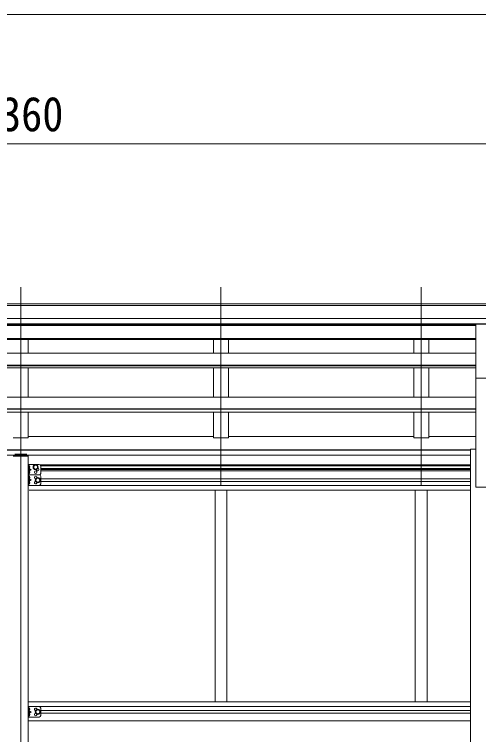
# Model space of a CAD drawing. Units: millimetres at full size, sheet at 1:35; details may follow other scales. Extents: x -9783 to 9892, y -6828 to 6752.
# Drawn here: x 15 to 1568, y 262 to 2670 of the extents above; entities that cross this region are included whole.
import ezdxf
from ezdxf.enums import TextEntityAlignment as Align

# ---------------------------------------------------------------- set-up
doc = ezdxf.new("R2010")
doc.units = ezdxf.units.MM
doc.header["$LTSCALE"] = 35
for name, color, linetype, lineweight in [('0-1_本体', 4, 'Continuous', 9), ('0-2_部品', 7, 'Continuous', 9), ('0-8_PARTS2', 2, 'Continuous', 9), ('0-A_寸法', 6, 'Continuous', 9), ('1-1_GLASS', 4, 'Continuous', 9), ('1-2_GLASS_SEAL', 7, 'Continuous', 9), ('1-8', 2, 'Continuous', 9)]:
    doc.layers.add(name, color=color, linetype=linetype, lineweight=lineweight)
doc.styles.add('ＭＳ ゴシック', font='')
doc.styles.get('ＭＳ ゴシック').set_extended_font_data('MS Gothic')

msp = doc.modelspace()

# ---------------------------------------------------------------- linework, layer by layer
at = {"layer": '0-1_本体'}
for p, q in [((-2637.39, 1702.42), (2709.61, 1702.42)), ((-2637.39, 1697.07), (2709.61, 1697.07)), ((-2637.39, 1653.54), (2709.61, 1653.54)), ((-2637.39, 1635.87), (2709.61, 1635.87)), ((-1486.39, 1633.5), (1558.61, 1633.5)), ((-1486.39, 1630.35), (1558.61, 1630.35)), ((61.11, 1630.35), (61.11, 1633.5)), ((681.11, 1630.35), (681.11, 1633.5)), ((731.11, 1630.35), (731.11, 1633.5)), ((1351.11, 1630.35), (1351.11, 1633.38)), ((1401.11, 1630.35), (1401.11, 1633.38)), ((-1486.39, 1586.87), (1558.61, 1586.87)), ((-1486.39, 1582.79), (1558.61, 1582.79)), ((61.11, 1537.64), (61.11, 1582.79)), ((681.11, 1537.64), (681.11, 1582.79)), ((731.11, 1537.64), (731.11, 1582.79)), ((1351.11, 1537.64), (1351.11, 1582.79)), ((1401.11, 1537.64), (1401.11, 1582.79)), ((-1486.39, 1537.64), (1558.61, 1537.64)), ((-1486.39, 1496.9), (1558.61, 1496.9)), ((-1486.39, 1495.41), (1558.61, 1495.41)), ((1558.61, 1089.44), (1558.61, 1502.08)), ((-1486.39, 1488.62), (1558.61, 1488.62)), ((61.11, 1390.33), (61.11, 1488.62)), ((681.11, 1390.33), (681.11, 1488.62)), ((731.11, 1390.33), (731.11, 1488.62)), ((1351.11, 1390.33), (1351.11, 1488.62)), ((1401.11, 1390.33), (1401.11, 1488.62)), ((-1486.49, 1390.33), (1558.61, 1390.33)), ((-1486.55, 1351.12), (1558.61, 1351.12)), ((-1486.47, 1349.64), (1558.61, 1349.64)), ((-1486.49, 1339.98), (1558.61, 1339.98)), ((61.11, 1339.98), (61.11, 1253.91)), ((681.11, 1339.98), (681.11, 1253.91)), ((731.11, 1339.98), (731.11, 1253.91)), ((1351.11, 1339.98), (1351.11, 1253.91)), ((1401.11, 1339.98), (1401.11, 1253.91)), ((11.11, 1253.91), (61.11, 1253.91)), ((681.11, 1258.71), (61.11, 1258.71)), ((681.11, 1253.91), (731.11, 1253.91)), ((1351.11, 1258.71), (731.11, 1258.71)), ((1351.11, 1253.91), (1401.11, 1253.91)), ((1558.61, 1258.71), (1401.11, 1258.71)), ((-1468.69, 1214.4), (1540.78, 1214.4)), ((-1468.69, 1213.02), (1540.91, 1213.02)), ((1540.91, 1215.82), (1540.91, -1660.56)), ((1540.91, 1215.82), (1558.61, 1215.82)), ((-1468.69, 1195.84), (1540.91, 1195.84)), ((1558.61, 1089.44), (1613.61, 1089.44))]:
    msp.add_line(p, q, dxfattribs=at)
at = {"layer": '0-2_部品'}
for p, q in [((1558.21, 1634.15), (1613.21, 1634.15)), ((1558.21, 1453.22), (1558.21, 1634.15)), ((1558.21, 1453.22), (1613.21, 1453.22))]:
    msp.add_line(p, q, dxfattribs=at)
at = {"layer": '0-8_PARTS2'}
for p, q in [((36.11, 1095.64), (36.11, 1758.17)), ((706.11, 1095.64), (706.11, 1758.17)), ((1376.11, 1095.64), (1376.11, 1758.17))]:
    msp.add_line(p, q, dxfattribs=at)
at = {"layer": '0-A_寸法'}
for p, q in [((-2663.89, 2670.12), (8096.11, 2670.12)), ((-2643.89, 2237.8), (2716.11, 2237.8))]:
    msp.add_line(p, q, dxfattribs=at)
at = {"layer": '1-1_GLASS'}
for p, q in [((61.11, 1192.79), (61.11, -1360.56)), ((103.9, 1164.33), (1540.91, 1164.33)), ((105.9, 1160.83), (1540.91, 1160.83)), ((105.9, 1151.83), (1540.91, 1151.83)), ((105.9, 1148.33), (1540.91, 1148.33)), ((1540.91, 1143.33), (105.9, 1143.33)), ((105.9, 1117.33), (1540.91, 1117.33)), ((105.9, 1108.33), (1540.91, 1108.33)), ((63.9, 1094.83), (1540.91, 1094.83)), ((1558.61, 1089.44), (1613.61, 1089.44)), ((63.9, 1078.83), (1540.91, 1078.83)), ((686.11, 1079.33), (686.11, 371.83)), ((726.11, 1079.33), (726.11, 371.83)), ((1356.11, 1079.33), (1356.11, 371.83)), ((1396.11, 1079.33), (1396.11, 371.83)), ((61.11, 371.83), (1540.91, 371.83)), ((61.11, 355.83), (1540.91, 355.83)), ((103.11, 342.33), (1540.91, 342.33)), ((103.11, 333.33), (1540.91, 333.33)), ((61.11, 307.33), (1540.91, 307.33))]:
    msp.add_line(p, q, dxfattribs=at)
at = {"layer": '1-2_GLASS_SEAL'}
for p, q in [((61.61, 1192.79), (10.61, 1192.79)), ((60.11, 1195.79), (12.11, 1195.79)), ((16.11, 1199.6), (56.11, 1199.6)), ((61.61, 1194.29), (61.61, 1192.79)), ((61.11, 1165.33), (61.11, 1130.33)), ((98.11, 1165.33), (61.11, 1165.33)), ((63.61, 1165.33), (63.61, 1130.33)), ((64.11, 1160.83), (64.91, 1160.69)), ((103.11, 1160.33), (103.11, 1135.33)), ((64.11, 1152.83), (63.61, 1152.92)), ((63.61, 1147.83), (70.61, 1147.83)), ((64.11, 1134.83), (63.61, 1134.92)), ((64.11, 1152.83), (64.91, 1152.97)), ((64.11, 1142.83), (64.91, 1142.69)), ((64.11, 1134.83), (64.91, 1134.97)), ((98.11, 1130.33), (61.11, 1130.33)), ((63.61, 1130.33), (63.61, 1095.33)), ((64.11, 1117.83), (63.61, 1117.92)), ((63.61, 1112.83), (70.61, 1112.83)), ((64.11, 1125.83), (64.91, 1125.69)), ((64.11, 1117.83), (64.91, 1117.97)), ((64.11, 1107.83), (64.91, 1107.69)), ((103.11, 1125.33), (103.11, 1100.33)), ((98.11, 1095.33), (61.11, 1095.33)), ((64.11, 1099.83), (63.61, 1099.92)), ((64.11, 1099.83), (64.91, 1099.97)), ((61.11, 355.33), (61.11, 320.33)), ((98.11, 355.33), (61.11, 355.33)), ((63.61, 355.33), (63.61, 320.33)), ((64.11, 342.83), (63.61, 342.92)), ((63.61, 337.83), (70.61, 337.83)), ((64.11, 350.83), (64.91, 350.69)), ((64.11, 342.83), (64.91, 342.97)), ((103.11, 350.33), (103.11, 325.33)), ((98.11, 320.33), (61.11, 320.33)), ((64.11, 324.83), (63.61, 324.92)), ((64.11, 332.83), (64.91, 332.69)), ((64.11, 324.83), (64.91, 324.97))]:
    msp.add_line(p, q, dxfattribs=at)
for points in [[(63.23, 1156.83), (63.86, 1158.01), (66.09, 1159.13)], [(63.23, 1156.83), (63.86, 1155.64), (66.09, 1154.53)], [(64.11, 1152.83), (64.11, 1160.83), (63.61, 1160.74), (63.61, 1152.92)], [(63.23, 1138.83), (63.86, 1140.01), (66.09, 1141.13)], [(63.23, 1138.83), (63.86, 1137.64), (66.09, 1136.53)], [(63.61, 1152.83), (70.61, 1147.83), (63.61, 1142.83)], [(64.11, 1134.83), (64.11, 1142.83), (63.61, 1142.74), (63.61, 1134.92)], [(98.11, 1130.33), (61.11, 1130.33), (61.11, 1095.33)], [(63.23, 1121.83), (63.86, 1123.01), (66.09, 1124.13)], [(63.23, 1121.83), (63.86, 1120.64), (66.09, 1119.53)], [(64.11, 1117.83), (64.11, 1125.83), (63.61, 1125.74), (63.61, 1117.92)], [(63.61, 1117.83), (70.61, 1112.83), (63.61, 1107.83)], [(64.11, 1099.83), (64.11, 1107.83), (63.61, 1107.74), (63.61, 1099.92)], [(63.23, 1103.83), (63.86, 1105.01), (66.09, 1106.13)], [(63.23, 1103.83), (63.86, 1102.64), (66.09, 1101.53)], [(63.23, 346.83), (63.86, 348.01), (66.09, 349.13)], [(63.23, 346.83), (63.86, 345.64), (66.09, 344.53)], [(64.11, 342.83), (64.11, 350.83), (63.61, 350.74), (63.61, 342.92)], [(63.61, 342.83), (70.61, 337.83), (63.61, 332.83)], [(63.23, 328.83), (63.86, 330.01), (66.09, 331.13)], [(63.23, 328.83), (63.86, 327.64), (66.09, 326.53)], [(64.11, 324.83), (64.11, 332.83), (63.61, 332.74), (63.61, 324.92)]]:
    msp.add_lwpolyline(points, dxfattribs=at)
for points in [[(86.11, 1148.82), (79.61, 1152.57), (79.61, 1160.08), (86.11, 1163.83), (92.61, 1160.08), (92.61, 1152.57)], [(93.11, 1105.32), (86.61, 1109.07), (86.61, 1116.58), (93.11, 1120.33), (99.61, 1116.58), (99.61, 1109.07)], [(93.11, 330.32), (86.61, 334.07), (86.61, 341.58), (93.11, 345.33), (99.61, 341.58), (99.61, 334.07)]]:
    msp.add_lwpolyline(points, close=True, dxfattribs=at)
for centre, radius in [((86.11, 1156.33), 8.5), ((86.11, 1156.33), 7.5), ((86.11, 1156.33), 6.5), ((86.11, 1139.33), 4.25), ((93.11, 1112.83), 8.5), ((93.11, 1112.83), 7.5), ((93.11, 1112.83), 6.5), ((93.11, 337.83), 8.5), ((93.11, 337.83), 7.5), ((93.11, 337.83), 6.5)]:
    msp.add_circle(centre, radius, dxfattribs=at)
for centre, radius, start, end in [((60.11, 1194.29), 1.5, 0, 90), ((64.76, 1159.8), 0.9, 32.05588, 80), ((60.01, 1156.83), 6.5, 327.94412, 32.05588), ((98.11, 1160.33), 5, 0, 90), ((64.76, 1153.86), 0.9, 280, 327.94412), ((64.76, 1141.8), 0.9, 32.05588, 80), ((64.76, 1135.86), 0.9, 280, 327.94412), ((60.01, 1138.83), 6.5, 327.94412, 32.05588), ((93.11, 1147.83), 4.25, 173.70569, 85.23923), ((98.11, 1135.33), 5, 270, 0), ((64.76, 1124.8), 0.9, 32.05588, 80), ((64.76, 1118.86), 0.9, 280, 327.94412), ((60.01, 1121.83), 6.5, 327.94412, 32.05588), ((86.11, 1121.33), 4.25, 353.70569, 265.23923), ((86.11, 1104.33), 4.25, 94.76077, 6.29431), ((98.11, 1125.33), 5, 0, 90), ((64.76, 1106.8), 0.9, 32.05588, 80), ((64.76, 1100.86), 0.9, 280, 327.94412), ((60.01, 1103.83), 6.5, 327.94412, 32.05588), ((98.11, 1100.33), 5, 270, 0), ((64.76, 349.8), 0.9, 32.05588, 80), ((64.76, 343.86), 0.9, 280, 327.94412), ((60.01, 346.83), 6.5, 327.94412, 32.05588), ((86.11, 346.33), 4.25, 353.70569, 265.23923), ((98.11, 350.33), 5, 0, 90), ((64.76, 331.8), 0.9, 32.05588, 80), ((64.76, 325.86), 0.9, 280, 327.94412), ((60.01, 328.83), 6.5, 327.94412, 32.05588), ((86.11, 329.33), 4.25, 94.76077, 6.29431), ((98.11, 325.33), 5, 270, 0)]:
    msp.add_arc(centre, radius, start, end, dxfattribs=at)
at = {"layer": '1-8'}
msp.add_line((36.11, 1208.57), (36.11, -1360.56), dxfattribs=at)

# ---------------------------------------------------------------- texts
at = {"layer": '0-A_寸法', "color": 7, "style": 'ＭＳ ゴシック', "width": 0.9}
msp.add_text('5360', height=115.5, dxfattribs=at).set_placement((-103.89, 2244.8), align=Align.BOTTOM_LEFT)

doc.saveas('drawing.dxf')
